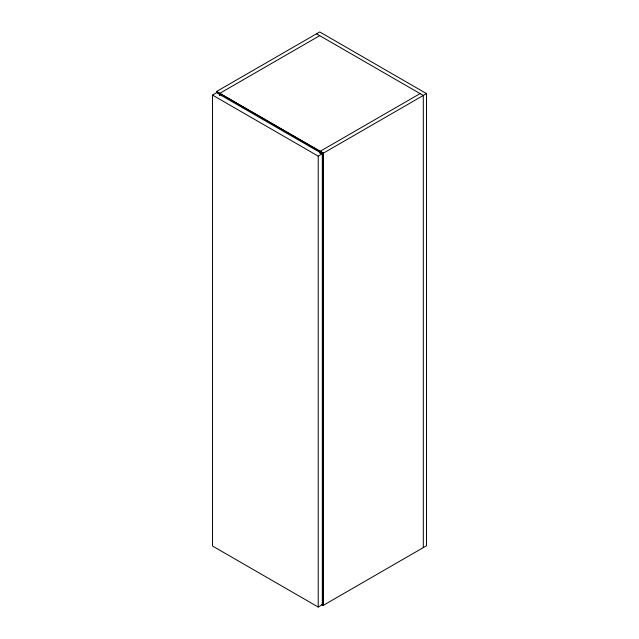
<?xml version="1.0" encoding="UTF-8"?>
<svg xmlns="http://www.w3.org/2000/svg" width="639" height="639" viewBox="0 0 639 639"><rect width="100%" height="100%" fill="white"/><g stroke="black" fill="none" stroke-linecap="round" stroke-linejoin="round"><path stroke-width="0.96" d="M212.491 95.083L216.589 92.727L322.312 153.759L322.312 604.686L318.222 607.05L212.491 546.01L212.491 95.083L318.222 156.124L322.312 153.759M319.716 35.648L219.68 93.398L219.68 95.251M420.103 93.606L320.067 151.355L320.067 153.352M426.509 93.606L319.716 31.95L216.477 91.553L323.27 153.208L426.509 93.606L426.509 545.762L323.27 605.365L321.673 604.438M316.513 33.803L423.306 95.459L423.306 547.615M216.589 91.489L323.382 153.144L323.382 605.301L321.776 604.382M323.27 153.208L323.27 605.365M320.179 151.299L320.179 153.296M318.222 156.124L318.222 607.05M219.792 93.342L219.792 95.339"/></g></svg>
